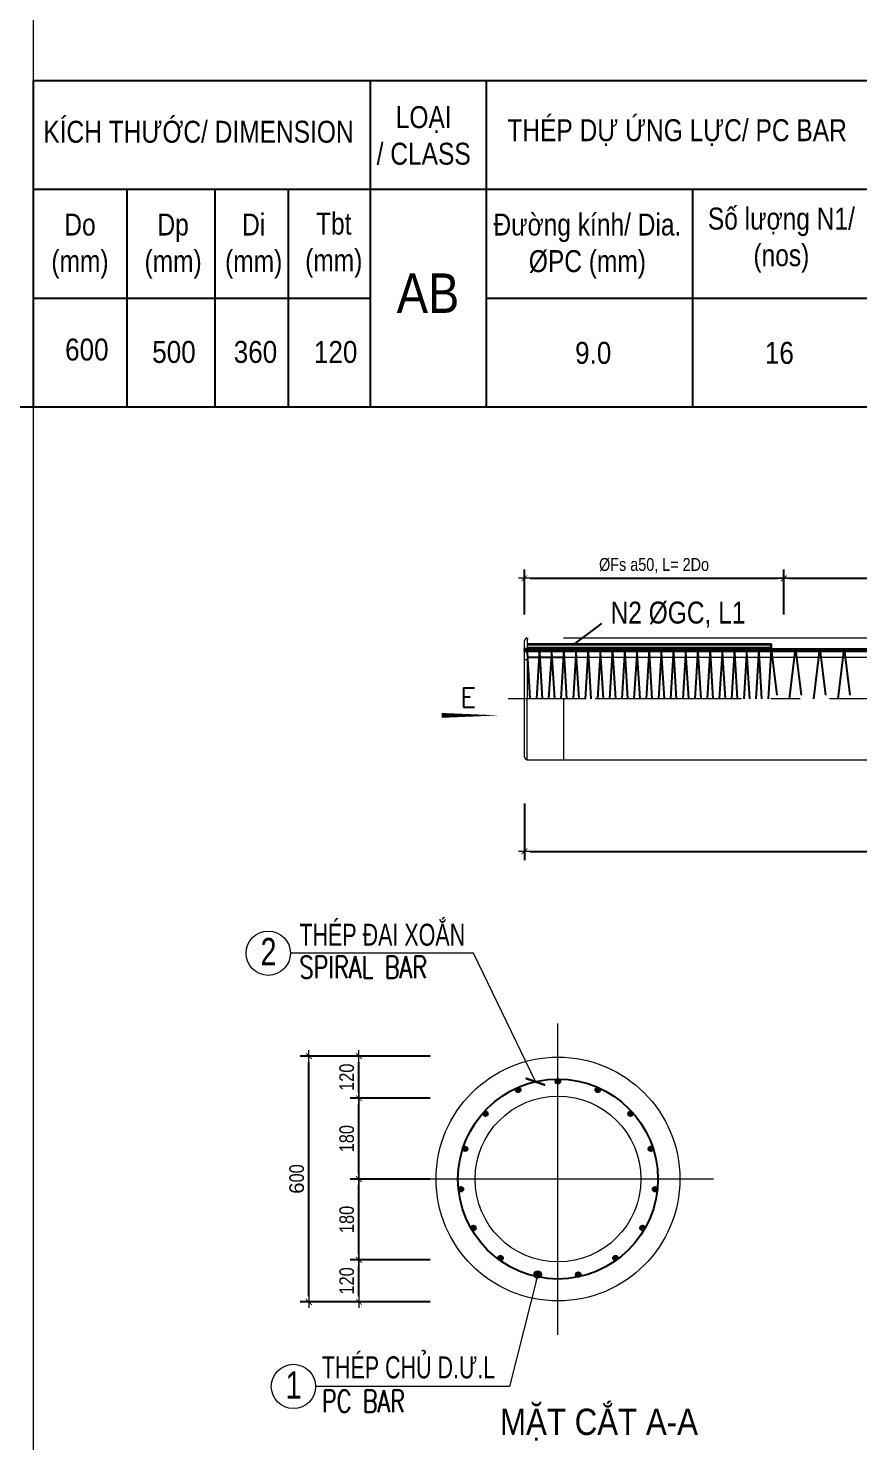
# Model space of a CAD drawing. Header units: millimetres. Extents: x -2123450 to -961021, y -260876 to 649159.
# Drawn here: x -1467108 to -1452918, y 114337 to 138489 of the extents above; entities that cross this region are included whole.
import ezdxf
from ezdxf.enums import TextEntityAlignment as Align

# ---------------------------------------------------------------- set-up
doc = ezdxf.new("R2010")
doc.units = ezdxf.units.MM
doc.header["$LTSCALE"] = 1000
doc.header["$MEASUREMENT"] = 0
doc.header["$PDMODE"] = 66
for name, pattern in [('CENTER2', [1.125, 0.75, -0.125, 0.125, -0.125]), ('CENTERX2', [4, 2.5, -0.5, 0.5, -0.5]), ('HIDDEN2', [4.7625, 3.175, -1.5875])]:
    doc.linetypes.add(name, pattern=pattern)
doc.layers.get('0').update_dxf_attribs({"linetype": 'CONTINUOUS'})
doc.layers.get('DEFPOINTS').update_dxf_attribs({"linetype": 'CONTINUOUS'})
for name, color, linetype, lineweight in [('1.NET BAO-F', 3, 'CONTINUOUS', 20), ('4.DIM-F', 1, 'CONTINUOUS', 15), ('NDC_S_AXIS', 5, 'CENTER2', 15), ('NDC_S_CONTINUOUS', 3, 'CONTINUOUS', 20), ('NDC_S_DIM', 1, 'CONTINUOUS', 9), ('NDC_S_ENG TEXT', 2, 'CONTINUOUS', 9), ('NDC_S_HATCH MATERIAL', 8, 'CONTINUOUS', 13), ('NDC_S_REBAR', 4, 'CONTINUOUS', 35), ('NDC_S_REBAR NO.', 7, 'CONTINUOUS', 20), ('NDC_S_REBAR SECTION', 6, 'CONTINUOUS', 25), ('NDC_S_STIRRUP', 2, 'CONTINUOUS', 25), ('NDC_S_VN TEXT', 7, 'CONTINUOUS', 9), ('netmanh', 6, 'CONTINUOUS', 15), ('Thep', 1, 'CONTINUOUS', 30)]:
    doc.layers.add(name, color=color, linetype=linetype, lineweight=lineweight)
doc.styles.add('Arial', font='arial.ttf')
doc.styles.add('NDC_ARIAL', font='arial.ttf', dxfattribs={"width": 0.8})
doc.styles.add('NDC_ROMANS', font='romans.shx', dxfattribs={"width": 0.8, "bigfont": 'vns.shx'})
doc.styles.get("Standard").update_dxf_attribs({"font": 'romans.shx', "bigfont": 'vns.shx'})
doc.styles.add('Vnsimli', font='vnsimli.shx', dxfattribs={"width": 0.65})
doc.dimstyles.new('D1-1(SC25)', dxfattribs={"dimscale": 25, "dimtxt": 2, "dimasz": 1.5, "dimexe": 1.5, "dimexo": 0, "dimgap": 0.5, "dimtad": 1, "dimdec": 0, "dimzin": 0, "dimdsep": 46, "dimtxsty": 'Vnsimli', "dimblk": 'ARCHTICK', "dimcen": 1, "dimdle": 1.5, "dimclrd": 256, "dimclre": 256, "dimclrt": 2, "dimadec": 0, "dimazin": 0, "dimtfac": 1, "dimtdec": 0, "dimtix": 1, "dimtmove": 2, "dimatfit": 2, "dimldrblk": 'ARCHTICK', "dimfxl": 1, "dimtolj": 1, "dimtzin": 0, "dimlwd": -1, "dimlwe": -1, "dimarcsym": 0})
doc.dimstyles.new('DIM', dxfattribs={"dimtxt": 0.03, "dimasz": 0.035, "dimexe": 0.03, "dimexo": 0.03, "dimgap": 0.005, "dimtad": 1, "dimdec": 0, "dimlfac": 10000, "dimzin": 0, "dimdsep": 46, "dimtxsty": 'NDC_ARIAL', "dimblk": 'DOTSMALL', "dimcen": 0.05, "dimclrd": 1, "dimclre": 1, "dimadec": 0, "dimazin": 0, "dimtfac": 1, "dimtdec": 0, "dimtofl": 0, "dimtmove": 0, "dimatfit": 3, "dimfxl": 0.03, "dimtolj": 1, "dimtzin": 0, "dimarcsym": 0})
doc.dimstyles.new('NDC_1-100', dxfattribs={"dimscale": 100, "dimtxt": 2.2, "dimasz": 1, "dimexe": 1.5, "dimexo": 2, "dimgap": 0.8, "dimtad": 1, "dimdec": 0, "dimdsep": 46, "dimtxsty": 'NDC_ARIAL', "dimblk": 'DIMMARK', "dimcen": 49999.938995, "dimdle": 1.5, "dimclrd": 1, "dimclre": 1, "dimclrt": 3, "dimadec": 0, "dimazin": 0, "dimtfac": 1, "dimtdec": 0, "dimtix": 1, "dimtmove": 2, "dimatfit": 3, "dimfxl": 1, "dimarcsym": 0})
doc.dimstyles.new('NDC_1-25(25)', dxfattribs={"dimscale": 100, "dimtxt": 2.5, "dimasz": 1, "dimexe": 1.5, "dimexo": 0, "dimgap": 0.8, "dimtad": 1, "dimdec": 0, "dimlfac": 0.25, "dimdsep": 46, "dimtxsty": 'NDC_ARIAL', "dimblk": 'DIMMARK', "dimcen": 49999.938995, "dimdle": 1.5, "dimclrd": 1, "dimclre": 1, "dimclrt": 3, "dimadec": 0, "dimazin": 0, "dimtfac": 1, "dimtdec": 0, "dimtix": 1, "dimtmove": 2, "dimatfit": 3, "dimfxl": 1, "dimarcsym": 0})

# ---------------------------------------------------------------- blocks, each defined once
blk = doc.blocks.new('DIMMARK')
at = {"layer": 'NDC_S_DIM', "color": 1}
blk.add_line((-1.5, 0), (1, 0), dxfattribs=at)
at = {"layer": 'NDC_S_DIM', "color": 2, "const_width": 0.15}
blk.add_lwpolyline([(-0.5, -0.5), (0.5, 0.5)], dxfattribs=at)
blk = doc.blocks.new('*D380')
at = {"layer": 'DEFPOINTS', "color": 0, "transparency": 16777216}
for p in [(-1454199, 129090), (-1458631, 128270), (-1454199, 128270)]:
    blk.add_point(p, dxfattribs=at)
at = {"layer": 'NDC_S_DIM', "color": 1, "lineweight": -2, "transparency": 16777216}
for p, q in [((-1458631, 128470), (-1458631, 129240)), ((-1454199, 128470), (-1454199, 129240)), ((-1458531, 129090), (-1454299, 129090))]:
    blk.add_line(p, q, dxfattribs=at)
at = {"layer": 'NDC_S_DIM', "color": 1, "lineweight": -2, "transparency": 16777216, "xscale": 100, "yscale": 100, "zscale": 100, "rotation": 180}
blk.add_blockref('DIMMARK', (-1458631, 129090), dxfattribs=at)
at = {"layer": 'NDC_S_DIM', "color": 1, "lineweight": -2, "transparency": 16777216, "xscale": 100, "yscale": 100, "zscale": 100}
blk.add_blockref('DIMMARK', (-1454199, 129090), dxfattribs=at)
at = {"layer": 'NDC_S_DIM', "color": 3, "transparency": 16777216, "insert": (-1456415, 129306), "char_height": 220, "attachment_point": 5, "style": 'NDC_ARIAL'}
blk.add_mtext('ØFs a50, L= 2Do', dxfattribs=at)
blk = doc.blocks.new('*D381')
at = {"layer": 'DEFPOINTS', "color": 0, "transparency": 16777216}
for p in [(-1426261, 129090), (-1454199, 128270), (-1426261, 128270)]:
    blk.add_point(p, dxfattribs=at)
at = {"layer": 'NDC_S_DIM', "color": 1, "lineweight": -2, "transparency": 16777216}
for p, q in [((-1454199, 128470), (-1454199, 129240)), ((-1426261, 128470), (-1426261, 129240)), ((-1454099, 129090), (-1426361, 129090))]:
    blk.add_line(p, q, dxfattribs=at)
at = {"layer": 'NDC_S_DIM', "color": 1, "lineweight": -2, "transparency": 16777216, "xscale": 100, "yscale": 100, "zscale": 100, "rotation": 180}
blk.add_blockref('DIMMARK', (-1454199, 129090), dxfattribs=at)
at = {"layer": 'NDC_S_DIM', "color": 1, "lineweight": -2, "transparency": 16777216, "xscale": 100, "yscale": 100, "zscale": 100}
blk.add_blockref('DIMMARK', (-1426261, 129090), dxfattribs=at)
at = {"layer": 'NDC_S_DIM', "color": 3, "transparency": 16777216, "insert": (-1440230, 129288), "char_height": 220, "attachment_point": 5, "style": 'NDC_ARIAL'}
blk.add_mtext('ØFs a100', dxfattribs=at)
blk = doc.blocks.new('*D383')
at = {"layer": 'DEFPOINTS', "color": 0, "transparency": 16777216}
for p in [(-1458631, 125441), (-1421865, 125441), (-1421865, 124423)]:
    blk.add_point(p, dxfattribs=at)
at = {"layer": 'NDC_S_DIM', "color": 1, "lineweight": -2, "transparency": 16777216}
for p, q in [((-1458631, 125241), (-1458631, 124273)), ((-1421865, 125241), (-1421865, 124273)), ((-1458531, 124423), (-1421965, 124423))]:
    blk.add_line(p, q, dxfattribs=at)
at = {"layer": 'NDC_S_DIM', "color": 1, "lineweight": -2, "transparency": 16777216, "xscale": 100, "yscale": 100, "zscale": 100, "rotation": 180}
blk.add_blockref('DIMMARK', (-1458631, 124423), dxfattribs=at)
at = {"layer": 'NDC_S_DIM', "color": 1, "lineweight": -2, "transparency": 16777216, "xscale": 100, "yscale": 100, "zscale": 100}
blk.add_blockref('DIMMARK', (-1421865, 124423), dxfattribs=at)
at = {"layer": 'NDC_S_DIM', "color": 3, "transparency": 16777216, "insert": (-1440248, 124613), "char_height": 220, "attachment_point": 5, "style": 'NDC_ARIAL'}
blk.add_mtext('L ', dxfattribs=at)
blk = doc.blocks.new('daucocmangxong 3.0 khong be tong')
at = {"layer": 'NDC_S_AXIS', "linetype": 'CENTERX2'}
blk.add_line((0.093, 0.25), (-0.2262, 0.25), dxfattribs=at)
at = {"layer": 'NDC_S_CONTINUOUS'}
for p, q in [((-0.148, 0.497), (-0.148, 0.4535)), ((-0.155, 0.4565), (-0.16, 0.4565)), ((-0.155, 0.4435), (-0.16, 0.4435)), ((-0.148, 0.41), (-0.16, 0.41)), ((-0.155, 0.4565), (-0.155, 0.4545)), ((-0.155, 0.4545), (-0.148, 0.4545)), ((-0.155, 0.4455), (-0.155, 0.4435)), ((-0.155, 0.4455), (-0.148, 0.4455)), ((-0.148, 0.4465), (-0.148, 0.25)), ((-0.15, 0.25), (-0.15, 0)), ((0, 0.25), (0, 0)), ((-0.15, 0), (0, 0))]:
    blk.add_line(p, q, dxfattribs=at)
blk.add_lwpolyline([(-0.15, 0.002), (-0.15, 0), (-0.153, 0), (-0.159, 0.012), (-0.16, 0.012), (-0.16, 0.488), (-0.159, 0.488), (-0.153, 0.5), (-0.15, 0.5), (-0.15, 0.497)], dxfattribs=at)
at = {"layer": 'NDC_S_REBAR'}
for p, q in [((-0.156, 0.4535), (0, 0.4535)), ((-0.156, 0.4465), (0, 0.4465))]:
    blk.add_line(p, q, dxfattribs=at)
at = {"layer": 'NDC_S_STIRRUP'}
blk.add_line((-0.148, 0.42), (0, 0.42), dxfattribs=at)
at = {"layer": 'netmanh'}
blk.add_arc((-0.148, 0.497), 0.003, 270, 0, dxfattribs=at)
at = {"layer": 'Thep'}
blk.add_ellipse((-0.1575, 0.4501), major_axis=(0, 0.0055), ratio=0.363902, start_param=5.391025, end_param=10.293338, dxfattribs=at)
blk = doc.blocks.new('thep gia cuong')
at = {"layer": 'NDC_S_REBAR'}
blk.add_lwpolyline([(0, -0.014), (1, -0.014), (1, 0), (0, 0)], dxfattribs=at)
blk = doc.blocks.new('_DotSmall')
at = {"color": 0, "linetype": 'ByBlock', "lineweight": 9, "const_width": 0.5}
blk.add_lwpolyline([(-0.0625, 0, 1), (0.0625, 0, 1)], format="xyb", close=True, dxfattribs=at)
blk = doc.blocks.new('MAT CAT 1-1')
at = {"layer": 'NDC_S_AXIS', "linetype": 'CENTERX2'}
for p, q in [((0, -0.3192), (0, 0.3192)), ((0.3192, 0), (-0.3192, 0))]:
    blk.add_line(p, q, dxfattribs=at)
at = {"layer": 'NDC_S_CONTINUOUS'}
for radius in [0.25, 0.17]:
    blk.add_circle((0, 0), radius, dxfattribs=at)
at = {"layer": 'NDC_S_STIRRUP', "ltscale": 0.01}
blk.add_circle((0, 0), 0.205, dxfattribs=at)
blk = doc.blocks.new('*D1008')
at = {"layer": 'DEFPOINTS', "color": 0, "transparency": 16777216}
for p in [(-1462313, 120925), (-1460243, 120925), (-1460243, 116725)]:
    blk.add_point(p, dxfattribs=at)
at = {"layer": 'NDC_S_DIM', "color": 1, "lineweight": -2, "transparency": 16777216}
for p, q in [((-1460243, 120925), (-1462463, 120925)), ((-1462313, 116825), (-1462313, 120825)), ((-1460243, 116725), (-1462463, 116725))]:
    blk.add_line(p, q, dxfattribs=at)
at = {"layer": 'NDC_S_DIM', "color": 1, "lineweight": -2, "transparency": 16777216, "xscale": 100, "yscale": 100, "zscale": 100}
for p, rotation in [((-1462313, 120925), 90), ((-1462313, 116725), 270)]:
    blk.add_blockref('DIMMARK', p, dxfattribs=dict(at, rotation=rotation))
at = {"layer": 'NDC_S_DIM', "color": 3, "lineweight": 100, "transparency": 16777216, "insert": (-1462521, 118825), "char_height": 250, "attachment_point": 5, "rotation": 90, "style": 'NDC_ARIAL'}
blk.add_mtext('{\\W1;6}00', dxfattribs=at)
blk = doc.blocks.new('*D1009')
at = {"layer": 'DEFPOINTS', "color": 0, "transparency": 16777216}
for p in [(-1461458, 117445), (-1460243, 117445), (-1460243, 116725)]:
    blk.add_point(p, dxfattribs=at)
at = {"layer": 'NDC_S_DIM', "color": 1, "lineweight": -2, "transparency": 16777216}
for p, q in [((-1460243, 117445), (-1461608, 117445)), ((-1461458, 116825), (-1461458, 117345)), ((-1460243, 116725), (-1461608, 116725))]:
    blk.add_line(p, q, dxfattribs=at)
at = {"layer": 'NDC_S_DIM', "color": 1, "lineweight": -2, "transparency": 16777216, "xscale": 100, "yscale": 100, "zscale": 100}
for p, rotation in [((-1461458, 117445), 90), ((-1461458, 116725), 270)]:
    blk.add_blockref('DIMMARK', p, dxfattribs=dict(at, rotation=rotation))
at = {"layer": 'NDC_S_DIM', "color": 3, "lineweight": 100, "transparency": 16777216, "insert": (-1461666, 117085), "char_height": 250, "attachment_point": 5, "rotation": 90, "style": 'NDC_ARIAL'}
blk.add_mtext('120', dxfattribs=at)
blk = doc.blocks.new('*D1010')
at = {"layer": 'DEFPOINTS', "color": 0, "transparency": 16777216}
for p in [(-1461458, 118825), (-1460243, 118825), (-1460243, 117445)]:
    blk.add_point(p, dxfattribs=at)
at = {"layer": 'NDC_S_DIM', "color": 1, "lineweight": -2, "transparency": 16777216}
for p, q in [((-1460243, 118825), (-1461608, 118825)), ((-1461458, 117545), (-1461458, 118725)), ((-1460243, 117445), (-1461608, 117445))]:
    blk.add_line(p, q, dxfattribs=at)
at = {"layer": 'NDC_S_DIM', "color": 1, "lineweight": -2, "transparency": 16777216, "xscale": 100, "yscale": 100, "zscale": 100}
for p, rotation in [((-1461458, 118825), 90), ((-1461458, 117445), 270)]:
    blk.add_blockref('DIMMARK', p, dxfattribs=dict(at, rotation=rotation))
at = {"layer": 'NDC_S_DIM', "color": 3, "lineweight": 100, "transparency": 16777216, "insert": (-1461666, 118135), "char_height": 250, "attachment_point": 5, "rotation": 90, "style": 'NDC_ARIAL'}
blk.add_mtext('180', dxfattribs=at)
blk = doc.blocks.new('*D1011')
at = {"layer": 'DEFPOINTS', "color": 0, "transparency": 16777216}
for p in [(-1461458, 120205), (-1460243, 120205), (-1460243, 118825)]:
    blk.add_point(p, dxfattribs=at)
at = {"layer": 'NDC_S_DIM', "color": 1, "lineweight": -2, "transparency": 16777216}
for p, q in [((-1460243, 120205), (-1461608, 120205)), ((-1461458, 118925), (-1461458, 120105)), ((-1460243, 118825), (-1461608, 118825))]:
    blk.add_line(p, q, dxfattribs=at)
at = {"layer": 'NDC_S_DIM', "color": 1, "lineweight": -2, "transparency": 16777216, "xscale": 100, "yscale": 100, "zscale": 100}
for p, rotation in [((-1461458, 120205), 90), ((-1461458, 118825), 270)]:
    blk.add_blockref('DIMMARK', p, dxfattribs=dict(at, rotation=rotation))
at = {"layer": 'NDC_S_DIM', "color": 3, "lineweight": 100, "transparency": 16777216, "insert": (-1461666, 119515), "char_height": 250, "attachment_point": 5, "rotation": 90, "style": 'NDC_ARIAL'}
blk.add_mtext('180', dxfattribs=at)
blk = doc.blocks.new('*D1012')
at = {"layer": 'DEFPOINTS', "color": 0, "transparency": 16777216}
for p in [(-1461458, 120925), (-1460243, 120925), (-1460243, 120205)]:
    blk.add_point(p, dxfattribs=at)
at = {"layer": 'NDC_S_DIM', "color": 1, "lineweight": -2, "transparency": 16777216}
for p, q in [((-1460243, 120925), (-1461608, 120925)), ((-1461458, 120305), (-1461458, 120825)), ((-1460243, 120205), (-1461608, 120205))]:
    blk.add_line(p, q, dxfattribs=at)
at = {"layer": 'NDC_S_DIM', "color": 1, "lineweight": -2, "transparency": 16777216, "xscale": 100, "yscale": 100, "zscale": 100}
for p, rotation in [((-1461458, 120925), 90), ((-1461458, 120205), 270)]:
    blk.add_blockref('DIMMARK', p, dxfattribs=dict(at, rotation=rotation))
at = {"layer": 'NDC_S_DIM', "color": 3, "lineweight": 100, "transparency": 16777216, "insert": (-1461666, 120565), "char_height": 250, "attachment_point": 5, "rotation": 90, "style": 'NDC_ARIAL'}
blk.add_mtext('120', dxfattribs=at)
blk = doc.blocks.new('_ArchTick')
at = {"color": 0, "linetype": 'ByBlock', "lineweight": 0, "const_width": 0.15}
blk.add_lwpolyline([(-0.5, -0.5), (0.5, 0.5)], dxfattribs=at)
blk = doc.blocks.new('*U997')
at = {"layer": 'NDC_S_HATCH MATERIAL'}
h = blk.add_hatch(color=256, dxfattribs=at)
h.dxf.hatch_style = 1
edge = h.paths.add_edge_path()
edge.add_arc((0, 0), 40, 0, 360)
at = {"layer": 'NDC_S_REBAR SECTION'}
blk.add_circle((0, 0), 40, dxfattribs=at)
blk = doc.blocks.new('*U998')
at = {"layer": 'NDC_S_REBAR SECTION', "color": 0, "linetype": 'ByBlock', "lineweight": -2, "transparency": 16777216}
for p, rotation in [((-1628756, 259920), 24), ((-1627398, 259920), 336.0000000000001), ((-1629317, 259512), 48.00000000000002), ((-1626837, 259512), 312), ((-1629664, 258912), 72), ((-1626490, 258912), 288.0000000000001), ((-1629736, 258222), 96), ((-1626418, 258222), 264), ((-1629522, 257562), 120), ((-1626632, 257562), 240), ((-1629058, 257046), 144), ((-1627096, 257046), 216), ((-1628424, 256764), 168.0000000000001), ((-1627730, 256764), 192)]:
    blk.add_blockref('*U997', p, dxfattribs=dict(at, rotation=rotation))
blk.add_blockref('*U997', (-1628077, 260064), dxfattribs=at)

msp = doc.modelspace()

# ---------------------------------------------------------------- linework, layer by layer
for p, q in [((-1467022.14, 137597.7), (-1467022.14, 132017.34)), ((-1467022.14, 137597.7), (-1414575.18, 137597.7)), ((-1461266.73, 137597.7), (-1461266.73, 132017.34)), ((-1459284.15, 137597.7), (-1459284.15, 132017.34)), ((-1467022.14, 135737.58), (-1414575.18, 135737.58)), ((-1465424.87, 135753.08), (-1465424.87, 132032.84)), ((-1463921.61, 135753.08), (-1463921.61, 132032.84)), ((-1462665.02, 135753.08), (-1462665.02, 132032.84)), ((-1455756.41, 135737.58), (-1455756.41, 132017.34)), ((-1467022.14, 133877.46), (-1461266.73, 133877.46)), ((-1459284.15, 133877.46), (-1414575.18, 133877.46)), ((-1485432.2, 132017.34), (-1414575.18, 132017.34)), ((-1467022.14, 132017.34), (-1414575.18, 132017.34))]:
    msp.add_line(p, q)
at = {"layer": '4.DIM-F'}
for centre in [(-1463007.65, 122684.63), (-1462576.94, 115281.01)]:
    msp.add_circle(centre, 378.96, dxfattribs=at)
at = {"layer": 'NDC_S_AXIS', "linetype": 'CENTERX2'}
msp.add_line((-1422918.94, 127032.84), (-1457577, 127032.84), dxfattribs=at)
at = {"layer": 'NDC_S_CONTINUOUS'}
for p, q in [((-1467022.14, 175295.06), (-1467022.14, 94563.77)), ((-1457964.64, 128074.51), (-1421906.3, 128074.51)), ((-1457964.64, 127741.17), (-1422531.3, 127741.17)), ((-1457964.64, 125991.17), (-1422531.3, 125991.17))]:
    msp.add_line(p, q, dxfattribs=at)
at = {"layer": 'NDC_S_HATCH MATERIAL'}
msp.add_lwpolyline([(-1460046.67, 126747.64, 83.33, 16.67, 0), (-1459253.85, 126747.64, 416.67, 0, 0), (-1459093.81, 126747.64, 0, 0, 0)], format="xyseb", dxfattribs=at)
at = {"layer": 'NDC_S_REBAR'}
for p, q in [((-1457964.64, 127880.76), (-1422531.3, 127880.76)), ((-1457964.64, 127851.59), (-1422531.3, 127851.59))]:
    msp.add_line(p, q, dxfattribs=at)
at = {"layer": 'NDC_S_STIRRUP', "linetype": 'HIDDEN2', "ltscale": 0.25}
for p, q in [((-1458529.22, 127032.84), (-1458581.3, 127880.76)), ((-1458320.89, 127032.84), (-1458372.97, 127880.76)), ((-1458112.55, 127032.84), (-1458164.64, 127880.76)), ((-1457904.22, 127032.84), (-1457956.3, 127880.76)), ((-1457695.89, 127032.84), (-1457747.97, 127880.76)), ((-1457487.55, 127032.84), (-1457539.64, 127880.76)), ((-1457279.22, 127032.84), (-1457331.3, 127880.76)), ((-1457070.89, 127032.84), (-1457122.97, 127880.76)), ((-1456862.55, 127032.84), (-1456914.64, 127880.76)), ((-1456654.22, 127032.84), (-1456706.3, 127880.76)), ((-1456445.89, 127032.84), (-1456497.97, 127880.76)), ((-1456237.55, 127032.84), (-1456289.64, 127880.76)), ((-1456029.22, 127032.84), (-1456081.3, 127880.76)), ((-1455820.89, 127032.84), (-1455872.97, 127880.76)), ((-1455612.55, 127032.84), (-1455664.64, 127880.76)), ((-1455404.22, 127032.84), (-1455456.3, 127880.76)), ((-1455195.89, 127032.84), (-1455247.97, 127880.76)), ((-1454987.55, 127032.84), (-1455039.64, 127880.76)), ((-1454779.22, 127032.84), (-1454831.3, 127880.76)), ((-1454570.89, 127032.84), (-1454622.97, 127880.76)), ((-1454414.64, 127880.76), (-1454310.47, 127032.84)), ((-1453997.97, 127880.76), (-1453893.8, 127032.84)), ((-1453581.3, 127880.76), (-1453477.14, 127032.84)), ((-1453164.64, 127880.76), (-1453060.47, 127032.84))]:
    msp.add_line(p, q, dxfattribs=at)
at = {"layer": 'NDC_S_STIRRUP'}
for p, q in [((-1458372.97, 127880.76), (-1458425.05, 127032.84)), ((-1458164.64, 127880.76), (-1458216.72, 127032.84)), ((-1457956.3, 127880.76), (-1458008.39, 127032.84)), ((-1457747.97, 127880.76), (-1457800.05, 127032.84)), ((-1457539.64, 127880.76), (-1457591.72, 127032.84)), ((-1457331.3, 127880.76), (-1457383.39, 127032.84)), ((-1457122.97, 127880.76), (-1457175.05, 127032.84)), ((-1456914.64, 127880.76), (-1456966.72, 127032.84)), ((-1456706.3, 127880.76), (-1456758.39, 127032.84)), ((-1456497.97, 127880.76), (-1456550.05, 127032.84)), ((-1456289.64, 127880.76), (-1456341.72, 127032.84)), ((-1456081.3, 127880.76), (-1456133.39, 127032.84)), ((-1455872.97, 127880.76), (-1455925.05, 127032.84)), ((-1455664.64, 127880.76), (-1455716.72, 127032.84)), ((-1455456.3, 127880.76), (-1455508.39, 127032.84)), ((-1455247.97, 127880.76), (-1455300.05, 127032.84)), ((-1455039.64, 127880.76), (-1455091.72, 127032.84)), ((-1454831.3, 127880.76), (-1454883.39, 127032.84)), ((-1454622.97, 127880.76), (-1454675.05, 127032.84)), ((-1454414.64, 127880.76), (-1454466.72, 127032.84)), ((-1454102.14, 127032.84), (-1453997.97, 127880.76)), ((-1453685.47, 127032.84), (-1453581.3, 127880.76)), ((-1453268.8, 127032.84), (-1453164.64, 127880.76))]:
    msp.add_line(p, q, dxfattribs=at)

# ---------------------------------------------------------------- block references
at = {"layer": '1.NET BAO-F', "xscale": 8333.333335864481, "yscale": 8333.333335864481, "zscale": 8333.333335864481}
msp.add_blockref('MAT CAT 1-1', (-1458056.91, 118825.39), dxfattribs=at)
at = {"layer": 'NDC_S_HATCH MATERIAL', "xscale": 4166.666667932241, "yscale": 4166.666667932241, "zscale": 4166.666667932241}
for name, p in [('daucocmangxong 3.0 khong be tong', (-1457964.64, 125991.17)), ('thep gia cuong', (-1458581.3, 127957.98))]:
    msp.add_blockref(name, p, dxfattribs=at)
at = {"layer": 'NDC_S_REBAR SECTION', "color": 1}
msp.add_blockref('*U998', (170020.16, -139570.62), dxfattribs=at)

# ---------------------------------------------------------------- texts
at = {"layer": 'NDC_S_ENG TEXT', "style": 'NDC_ROMANS', "width": 0.75}
for s, p in [('SPIRAL BAR', (-1462474.51, 122256.84)), ('PC BAR', (-1462091.24, 114841.92))]:
    msp.add_text(s, height=375, dxfattribs=at).set_placement(p)
at = {"layer": 'NDC_S_REBAR NO.', "style": 'Arial', "width": 0.75}
for s, p in [('2', (-1463139.25, 122475.76)), ('1', (-1462710.34, 115072.15))]:
    msp.add_text(s, height=468.75, dxfattribs=at).set_placement(p)
at = {"layer": 'NDC_S_VN TEXT', "style": 'NDC_ARIAL', "width": 0.85}
for s, height, p in [('AB', 675, (-1460277.98, 133624.93)), ('600', 375, (-1466107.06, 132811.62)), ('500', 375, (-1464618.5, 132770.93)), ('360', 375, (-1463226.01, 132770.93)), ('120', 375, (-1461855.33, 132770.93)), ('9.0', 375, (-1457454.79, 132755.42)), ('16', 375, (-1454273.61, 132755.42))]:
    msp.add_text(s, height=height, dxfattribs=at).set_placement(p, align=Align.CENTER)
at = {"layer": 'NDC_S_VN TEXT'}
msp.add_text('E', height=333.33, dxfattribs=at).set_placement((-1459727.21, 126887.52))
at = {"layer": 'NDC_S_VN TEXT', "style": 'Arial', "width": 0.7}
for s, p in [('THÉP ĐAI XOẮN', (-1462474.51, 122812.41)), ('THÉP CHỦ D.Ư.L', (-1462091.24, 115420.1))]:
    msp.add_text(s, height=375, dxfattribs=at).set_placement(p)
at = {"layer": 'NDC_S_VN TEXT', "lineweight": 70, "style": 'NDC_ARIAL', "width": 0.85}
msp.add_text('MẶT CẮT A-A', height=450, dxfattribs=at).set_placement((-1459047.81, 114452.05))
at = {"layer": 'NDC_S_VN TEXT', "char_height": 375, "attachment_point": 2, "style": 'NDC_ARIAL'}
for s, width, insert in [('KÍCH THƯỚC/ DIMENSION', 8486.5621, (-1464199.57, 136908)), ('LOẠI\\P/ CLASS', 2616.0412, (-1460351.39, 137157.67)), ('THÉP DỰ ỨNG LỰC/ PC BAR', 9688.8946, (-1456021.45, 136934.59)), ('Do\\P(mm)', 0.1943, (-1466224.53, 135322.57)), ('Dp\\P(mm)', 0.1943, (-1464632.82, 135322.57)), ('Di\\P(mm)', 0.1943, (-1463256.16, 135322.57)), ('Tbt\\P(mm)', 0.1943, (-1461887.97, 135338.07)), ('Đường kính/ Dia.\\P{\\A1;ØPC} (mm)', 4776.252, (-1457554.1, 135322.57)), ('Số lượng N1/\\P(nos)', 3446.092, (-1454239.45, 135423.77))]:
    msp.add_mtext_dynamic_manual_height_columns(s, width=width, gutter_width=0.37, heights=[0], dxfattribs=dict(at, insert=insert))
at = {"layer": 'NDC_S_VN TEXT', "insert": (-1457158.96, 128692.16), "char_height": 375, "attachment_point": 1, "style": 'NDC_ARIAL'}
msp.add_mtext('\\A1;N2 ØGC, L1', dxfattribs=at)

# ---------------------------------------------------------------- dimensions: what is measured, and where the dimension line sits
at = {"layer": 'NDC_S_DIM'}
for base, p1, p2, text, picture, middle in [((-1454198.91, 129089.95), (-1458631.3, 128270.41), (-1454198.91, 128270.41), 'ØFs a50, L= 2Do', '*D380', (-1456415.1, 129305.76)), ((-1426260.59, 129089.95), (-1454198.91, 128270.41), (-1426260.59, 128270.41), 'ØFs a100', '*D381', (-1440229.75, 129288.43)), ((-1421864.64, 124423.16), (-1458631.3, 125441.17), (-1421864.64, 125441.17), 'L ', '*D383', (-1440247.97, 124613.16))]:
    dim = msp.add_linear_dim(base=base, p1=p1, p2=p2, text=text, dimstyle='NDC_1-100', dxfattribs=at)
    dim.commit()
    dim.dimension.update_dxf_attribs({"geometry": picture, "text_midpoint": middle})
at = {"layer": 'NDC_S_DIM', "lineweight": 100}
for base, p1, p2, text, picture, middle in [((-1462313.05, 120925.39), (-1460243.05, 116725.39), (-1460243.05, 120925.39), '{\\W1;6}00', '*D1008', (-1462520.69, 118825.39)), ((-1461458.05, 120925.39), (-1460243.05, 120205.39), (-1460243.05, 120925.39), '120', '*D1012', (-1461665.69, 120565.39)), ((-1461458.05, 120205.39), (-1460243.05, 118825.39), (-1460243.05, 120205.39), '180', '*D1011', (-1461665.69, 119515.39)), ((-1461458.05, 118825.39), (-1460243.05, 117445.39), (-1460243.05, 118825.39), '180', '*D1010', (-1461665.69, 118135.39)), ((-1461458.05, 117445.39), (-1460243.05, 116725.39), (-1460243.05, 117445.39), '120', '*D1009', (-1461665.69, 117085.39))]:
    dim = msp.add_linear_dim(base=base, p1=p1, p2=p2, angle=90, text=text, dimstyle='NDC_1-25(25)', dxfattribs=at)
    dim.commit()
    dim.dimension.update_dxf_attribs({"geometry": picture, "text_midpoint": middle})

# ---------------------------------------------------------------- leaders
at = {"layer": '4.DIM-F'}
for points, override in [([(-1458443.72, 120489.35), (-1459498.68, 122684.63), (-1462628.69, 122684.63)], {"dimasz": 10}), ([(-1458403.43, 117195.14), (-1458883.95, 115281.01), (-1462197.98, 115281.01)], {"dimasz": 5, "dimldrblk": 'Origin'})]:
    msp.add_leader(points, dimstyle='D1-1(SC25)', override=override, dxfattribs=at)
at = {"layer": 'NDC_S_VN TEXT', "annotation_type": 0, "has_hookline": 1, "hookline_direction": 0, "text_width": 2197}
msp.add_leader([(-1457786.23, 127957.98), (-1457307.22, 128316.07), (-1457307.18, 128316.07)], dimstyle='DIM', override={"dimgap": 0.005, "dimtad": 0}, dxfattribs=at)

doc.saveas('drawing.dxf')
